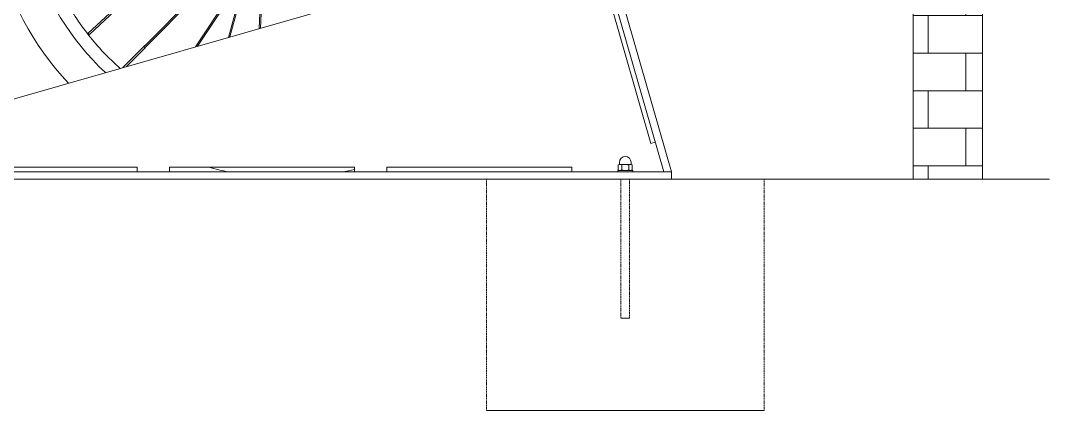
# Model space of a CAD drawing. Header units: millimetres. Extents: x -676 to 3203, y 230 to 2977.
# Drawn here: x 400 to 1513, y 1727 to 2149 of the extents above; entities that cross this region are included whole.
import ezdxf

# ---------------------------------------------------------------- set-up
doc = ezdxf.new("R2010")
doc.units = ezdxf.units.MM
doc.linetypes.add('HIDDEN', pattern=[1.905, 1.27, -0.635])
doc.layers.add('ZANO_R', color=7, linetype='Continuous', lineweight=0)
doc.layers.add('ZANO_R_przerywana', color=7, linetype='HIDDEN', lineweight=0)

msp = doc.modelspace()

# ---------------------------------------------------------------- hatches: boundary and pattern name
at = {"layer": 'ZANO_R'}
h = msp.add_hatch(dxfattribs=at)
h.set_pattern_fill('AR-B816', color=256, scale=0.2, style=0)
h.paths.add_polyline_path([(1440.6, 1976.8), (1440.6, 2976.8), (1365.6, 2976.8), (1365.6, 1976.8)], flags=0)

# ---------------------------------------------------------------- linework, layer by layer
for p, q in [((1365.6, 1976.8), (1365.6, 2976.8)), ((1440.6, 2976.8), (1440.6, 1976.8)), ((904, 2682.7), (1104.2, 1984.8)), ((896.3, 2680.5), (1095.8, 1984.8)), ((949.4, 2223.3), (214.6, 2012.6)), ((1026.6, 2208), (1081.8, 2015.7)), ((1081.8, 2015.7), (1086.6, 2017.1)), ((1047.7, 1992.9), (1046.6, 1992.3)), ((1046.6, 1992.3), (1048.5, 1992.9)), ((1046.6, 1992.3), (1046.6, 1987)), ((1047.7, 1992.9), (1048.5, 1992.9)), ((1047.9, 1995.2), (1047.9, 1993)), ((1054.2, 1992.9), (1048.5, 1992.9)), ((1050.4, 1992.3), (1050.4, 1987)), ((1054.2, 1992.9), (1059.8, 1992.9)), ((1057.9, 1992.3), (1059.8, 1992.9)), ((1057.9, 1992.3), (1057.9, 1987)), ((1059.8, 1992.9), (1060.7, 1992.9)), ((1060.4, 1993), (1060.4, 1995.2)), ((1061.7, 1992.3), (1060.7, 1992.9)), ((1061.7, 1992.3), (1061.7, 1987)), ((1094.2, 1984.8), (224.2, 1984.8)), ((526.5, 1989.8), (326.5, 1989.8)), ((526.5, 1984.8), (526.5, 1989.8)), ((761.5, 1989.8), (561.5, 1989.8)), ((561.5, 1989.8), (561.5, 1984.8)), ((996.5, 1989.8), (796.5, 1989.8)), ((996.5, 1984.8), (996.5, 1989.8)), ((1046.2, 1986.4), (1046.2, 1984.8)), ((1054.2, 1986.4), (1046.2, 1986.4)), ((1046.6, 1987), (1047.7, 1986.4)), ((1050.4, 1987), (1048.5, 1986.4)), ((1062.2, 1986.4), (1054.2, 1986.4)), ((1061.7, 1987), (1059.8, 1986.4)), ((1060.7, 1986.4), (1061.7, 1987)), ((1062.2, 1984.8), (1062.2, 1986.4)), ((1104.2, 1984.8), (1094.2, 1984.8)), ((1104.2, 1976.8), (1104.2, 1984.8)), ((-574.2, 1976.8), (1512.8, 1976.8)), ((904.2, 1976.8), (399.2, 1976.8)), ((904.2, 1976.8), (1204.2, 1976.8)), ((1204.2, 1976.8), (904.2, 1976.8)), ((1058.9, 1976.8), (1049.4, 1976.8)), ((1058.9, 1976.8), (1049.4, 1976.8))]:
    msp.add_line(p, q, dxfattribs=at)
at = {"layer": 'ZANO_R', "color": 253}
for p, q in [((660.1, 2247.9), (535, 2121.5)), ((662.8, 2248.9), (658.3, 2139.8)), ((659.8, 2140.3), (664.4, 2248.8)), ((536.1, 2120.4), (661.2, 2246.8)), ((662, 2230), (589.5, 2120.1)), ((591.7, 2120.8), (661.9, 2227)), ((626.8, 2130.8), (646.6, 2203.8)), ((643.9, 2199.7), (625.1, 2130.3)), ((501.2, 2160.4), (473.4, 2134.9)), ((474.8, 2133.4), (502.5, 2158.9)), ((533.7, 2120.5), (511, 2097.6)), ((515, 2098.8), (535.1, 2119.1)), ((761.5, 1984.8), (761.5, 1989.8)), ((796.5, 1989.8), (796.5, 1984.8))]:
    msp.add_line(p, q, dxfattribs=at)
at = {"layer": 'ZANO_R', "color": 253, "flags": 128}
for points in [[(474, 2132.8), (474, 2132.8), (473.9, 2133), (473.7, 2133.2), (473.4, 2133.5), (473.1, 2133.8), (472.9, 2134.2), (472.7, 2134.4), (472.5, 2134.7), (472.5, 2134.8), (472.5, 2134.8)], [(534.9, 2121.5), (534.5, 2121.1), (533.7, 2120.6)], [(535.1, 2119.1), (535.1, 2119.1), (535, 2119.1), (534.8, 2119.3), (534.6, 2119.5), (534.3, 2119.7), (534, 2120), (533.8, 2120.3), (533.7, 2120.5), (533.7, 2120.5), (533.7, 2120.5)], [(535.2, 2119.1), (535.6, 2119.9), (536.1, 2120.4)], [(749.4, 1984.8), (754.9, 1986), (761.5, 1987.4)]]:
    msp.add_lwpolyline(points, dxfattribs=at)
at = {"layer": 'ZANO_R', "flags": 128}
for points in [[(1048.5, 1992.9), (1048.7, 1992.9), (1050.4, 1992.3)], [(1050.4, 1992.3), (1053.2, 1992.9), (1054.2, 1992.9)], [(1054.2, 1992.9), (1057, 1992.6), (1057.9, 1992.3)], [(1059.8, 1992.9), (1059.9, 1992.9), (1061.7, 1992.3)], [(1048.5, 1986.4), (1048.4, 1986.4), (1046.6, 1987)], [(1054.2, 1986.4), (1053.2, 1986.5), (1050.4, 1987)], [(1057.9, 1987), (1057, 1986.8), (1054.2, 1986.4)], [(1059.8, 1986.4), (1059.6, 1986.4), (1057.9, 1987)]]:
    msp.add_lwpolyline(points, dxfattribs=at)
at = {"layer": 'ZANO_R', "color": 253}
for centre, radius, start, end in [((687.4, 2300.9), 322.1, 104.7757, 223.1093), ((687.4, 2300.9), 285.8, 104.8331, 226.9078), ((687.4, 2300.9), 271.7, 206.9764, 217.6977), ((476.1, 2136), 2.83, 201.5528, 243.6351), ((687.4, 2300.9), 271.7, 218.2278, 228.6992)]:
    msp.add_arc(centre, radius, start, end, dxfattribs=at)
at = {"layer": 'ZANO_R'}
for centre, radius, start, end in [((1047.8, 1993), 0.12, 270, 0), ((1054.2, 1995.2), 6.25, 90, 180), ((1054.2, 1995.2), 6.25, 0, 90), ((1060.5, 1993), 0.12, 180, 270), ((687.4, 2300.9), 322.1, 254.9744, 258.9121)]:
    msp.add_arc(centre, radius, start, end, dxfattribs=at)
at = {"layer": 'ZANO_R_przerywana'}
for p, q in [((904.2, 1976.8), (904.2, 1726.8)), ((904.2, 1976.8), (904.2, 1726.8)), ((1049.4, 1976.8), (1049.4, 1826.8)), ((1058.9, 1826.8), (1058.9, 1976.8)), ((1204.2, 1976.8), (1204.2, 1726.8)), ((1204.2, 1976.8), (1204.2, 1726.8)), ((904.2, 1726.8), (1204.2, 1726.8)), ((1204.2, 1726.8), (904.2, 1726.8))]:
    msp.add_line(p, q, dxfattribs=at)
at = {"layer": 'ZANO_R_przerywana', "color": 253}
for p, q in [((1049.4, 1826.8), (1058.9, 1826.8)), ((1058.9, 1826.8), (1049.4, 1826.8))]:
    msp.add_line(p, q, dxfattribs=at)

doc.saveas('drawing.dxf')
